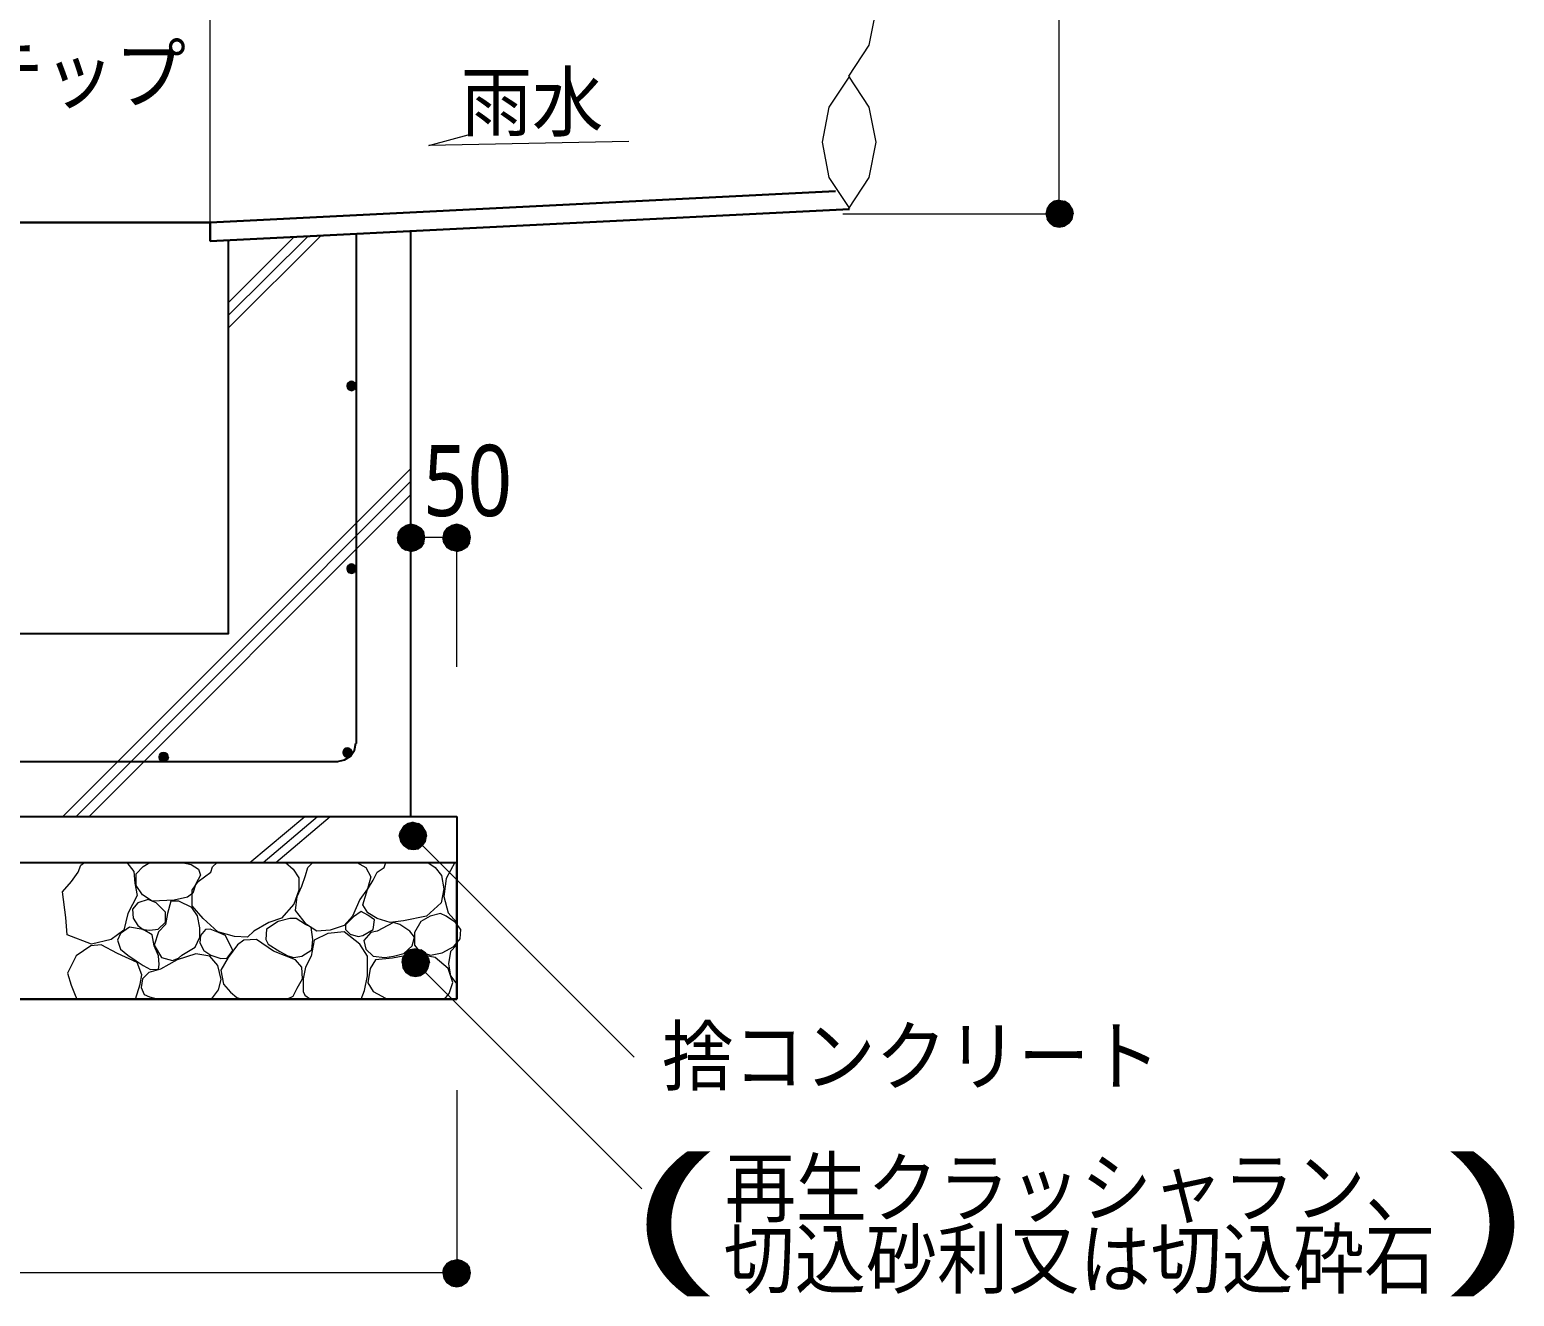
# Model space of a CAD drawing. Header units: millimetres. Extents: x 0 to 420, y 0 to 297.
# Drawn here: x 133.6 to 187.8, y 59.6 to 105.9 of the extents above; entities that cross this region are included whole.
import ezdxf
from ezdxf.enums import TextEntityAlignment as Align

# ---------------------------------------------------------------- set-up
doc = ezdxf.new("R2010")
doc.units = ezdxf.units.MM
doc.styles.add('kst32b', font='NotoSansJP-Variable.ttf')

msp = doc.modelspace()

# ---------------------------------------------------------------- hatches: boundary and pattern name
h = msp.add_hatch(color=7)
h.paths.add_polyline_path([(170.984, 99.61), (170.836, 99.504), (171.175, 99.145), (170.984, 99.61)])
h.paths.add_polyline_path([(170.836, 99.504), (171.175, 99.145), (170.73, 99.335), (170.836, 99.504)])
h.paths.add_polyline_path([(171.175, 99.145), (170.73, 99.335), (170.688, 99.145), (171.175, 99.145)])
h = msp.add_hatch(color=7)
h.paths.add_polyline_path([(171.535, 99.504), (171.365, 99.61), (171.175, 99.145), (171.535, 99.504)])
h.paths.add_polyline_path([(171.365, 99.61), (171.175, 99.145), (171.175, 99.653), (171.365, 99.61)])
h.paths.add_polyline_path([(171.175, 99.145), (171.175, 99.653), (170.984, 99.61), (171.175, 99.145)])
h = msp.add_hatch(color=7)
h.paths.add_polyline_path([(171.641, 98.954), (171.683, 99.145), (171.175, 99.145), (171.641, 98.954)])
h.paths.add_polyline_path([(171.683, 99.145), (171.175, 99.145), (171.641, 99.335), (171.683, 99.145)])
h.paths.add_polyline_path([(171.175, 99.145), (171.641, 99.335), (171.535, 99.504), (171.175, 99.145)])
h = msp.add_hatch(color=7)
h.paths.add_polyline_path([(170.688, 99.145), (170.73, 98.954), (171.175, 99.145), (170.688, 99.145)])
h.paths.add_polyline_path([(170.73, 98.954), (171.175, 99.145), (170.836, 98.806), (170.73, 98.954)])
h.paths.add_polyline_path([(171.175, 99.145), (170.836, 98.806), (170.984, 98.7), (171.175, 99.145)])
for points in [[(170.984, 98.7), (171.175, 98.658), (171.175, 99.145), (170.984, 98.7)], [(147.701, 87.778), (147.511, 87.821), (147.511, 87.334), (147.701, 87.778)], [(149.373, 87.778), (149.183, 87.821), (149.183, 87.334), (149.373, 87.778)], [(147.405, 76.898), (147.235, 76.793), (147.595, 76.433), (147.405, 76.898)], [(147.489, 72.284), (147.32, 72.178), (147.68, 71.819), (147.489, 72.284)], [(149.648, 60.304), (149.691, 60.494), (149.183, 60.494), (149.648, 60.304)]]:
    msp.add_hatch(color=7).paths.add_polyline_path(points)
h = msp.add_hatch(color=7)
h.paths.add_polyline_path([(171.175, 98.658), (171.365, 98.7), (171.175, 99.145), (171.175, 98.658)])
h.paths.add_polyline_path([(171.365, 98.7), (171.175, 99.145), (171.535, 98.806), (171.365, 98.7)])
h.paths.add_polyline_path([(171.175, 99.145), (171.535, 98.806), (171.641, 98.954), (171.175, 99.145)])
h = msp.add_hatch(color=7)
h.paths.add_polyline_path([(145.225, 92.964), (145.182, 92.858), (145.352, 92.858), (145.225, 92.964)])
h.paths.add_polyline_path([(145.182, 92.858), (145.352, 92.858), (145.225, 92.731), (145.182, 92.858)])
h.paths.add_polyline_path([(145.352, 92.858), (145.225, 92.731), (145.352, 92.689), (145.352, 92.858)])
h = msp.add_hatch(color=7)
h.paths.add_polyline_path([(145.521, 92.858), (145.457, 92.964), (145.352, 92.858), (145.521, 92.858)])
h.paths.add_polyline_path([(145.457, 92.964), (145.352, 92.858), (145.352, 93.006), (145.457, 92.964)])
h.paths.add_polyline_path([(145.352, 92.858), (145.352, 93.006), (145.225, 92.964), (145.352, 92.858)])
h = msp.add_hatch(color=7)
h.paths.add_polyline_path([(145.352, 92.689), (145.457, 92.731), (145.352, 92.858), (145.352, 92.689)])
h.paths.add_polyline_path([(145.457, 92.731), (145.352, 92.858), (145.521, 92.858), (145.457, 92.731)])
h = msp.add_hatch(color=7)
h.paths.add_polyline_path([(147.511, 87.821), (147.32, 87.778), (147.511, 87.334), (147.511, 87.821)])
h.paths.add_polyline_path([(147.32, 87.778), (147.511, 87.334), (147.172, 87.672), (147.32, 87.778)])
h.paths.add_polyline_path([(147.511, 87.334), (147.172, 87.672), (147.045, 87.524), (147.511, 87.334)])
h = msp.add_hatch(color=7)
h.paths.add_polyline_path([(149.183, 87.821), (148.992, 87.778), (149.183, 87.334), (149.183, 87.821)])
h.paths.add_polyline_path([(148.992, 87.778), (149.183, 87.334), (148.823, 87.672), (148.992, 87.778)])
h.paths.add_polyline_path([(149.183, 87.334), (148.823, 87.672), (148.717, 87.524), (149.183, 87.334)])
h = msp.add_hatch(color=7)
h.paths.add_polyline_path([(147.045, 87.524), (147.024, 87.334), (147.511, 87.334), (147.045, 87.524)])
h.paths.add_polyline_path([(147.024, 87.334), (147.511, 87.334), (147.045, 87.143), (147.024, 87.334)])
h.paths.add_polyline_path([(147.511, 87.334), (147.045, 87.143), (147.172, 86.974), (147.511, 87.334)])
h = msp.add_hatch(color=7)
h.paths.add_polyline_path([(147.172, 86.974), (147.32, 86.868), (147.511, 87.334), (147.172, 86.974)])
h.paths.add_polyline_path([(147.32, 86.868), (147.511, 87.334), (147.511, 86.826), (147.32, 86.868)])
h.paths.add_polyline_path([(147.511, 87.334), (147.511, 86.826), (147.701, 86.868), (147.511, 87.334)])
h = msp.add_hatch(color=7)
h.paths.add_polyline_path([(148.019, 87.334), (147.976, 87.524), (147.511, 87.334), (148.019, 87.334)])
h.paths.add_polyline_path([(147.976, 87.524), (147.511, 87.334), (147.87, 87.672), (147.976, 87.524)])
h.paths.add_polyline_path([(147.511, 87.334), (147.87, 87.672), (147.701, 87.778), (147.511, 87.334)])
h = msp.add_hatch(color=7)
h.paths.add_polyline_path([(147.701, 86.868), (147.87, 86.974), (147.511, 87.334), (147.701, 86.868)])
h.paths.add_polyline_path([(147.87, 86.974), (147.511, 87.334), (147.976, 87.143), (147.87, 86.974)])
h.paths.add_polyline_path([(147.511, 87.334), (147.976, 87.143), (148.019, 87.334), (147.511, 87.334)])
h = msp.add_hatch(color=7)
h.paths.add_polyline_path([(148.717, 87.524), (148.675, 87.334), (149.183, 87.334), (148.717, 87.524)])
h.paths.add_polyline_path([(148.675, 87.334), (149.183, 87.334), (148.717, 87.143), (148.675, 87.334)])
h.paths.add_polyline_path([(149.183, 87.334), (148.717, 87.143), (148.823, 86.974), (149.183, 87.334)])
h = msp.add_hatch(color=7)
h.paths.add_polyline_path([(148.823, 86.974), (148.992, 86.868), (149.183, 87.334), (148.823, 86.974)])
h.paths.add_polyline_path([(148.992, 86.868), (149.183, 87.334), (149.183, 86.826), (148.992, 86.868)])
h.paths.add_polyline_path([(149.183, 87.334), (149.183, 86.826), (149.373, 86.868), (149.183, 87.334)])
h = msp.add_hatch(color=7)
h.paths.add_polyline_path([(149.691, 87.334), (149.648, 87.524), (149.183, 87.334), (149.691, 87.334)])
h.paths.add_polyline_path([(149.648, 87.524), (149.183, 87.334), (149.543, 87.672), (149.648, 87.524)])
h.paths.add_polyline_path([(149.183, 87.334), (149.543, 87.672), (149.373, 87.778), (149.183, 87.334)])
h = msp.add_hatch(color=7)
h.paths.add_polyline_path([(149.373, 86.868), (149.543, 86.974), (149.183, 87.334), (149.373, 86.868)])
h.paths.add_polyline_path([(149.543, 86.974), (149.183, 87.334), (149.648, 87.143), (149.543, 86.974)])
h.paths.add_polyline_path([(149.183, 87.334), (149.648, 87.143), (149.691, 87.334), (149.183, 87.334)])
h = msp.add_hatch(color=7)
h.paths.add_polyline_path([(145.225, 86.296), (145.182, 86.191), (145.352, 86.191), (145.225, 86.296)])
h.paths.add_polyline_path([(145.182, 86.191), (145.352, 86.191), (145.225, 86.064), (145.182, 86.191)])
h.paths.add_polyline_path([(145.352, 86.191), (145.225, 86.064), (145.352, 86.021), (145.352, 86.191)])
h = msp.add_hatch(color=7)
h.paths.add_polyline_path([(145.521, 86.191), (145.457, 86.296), (145.352, 86.191), (145.521, 86.191)])
h.paths.add_polyline_path([(145.457, 86.296), (145.352, 86.191), (145.352, 86.339), (145.457, 86.296)])
h.paths.add_polyline_path([(145.352, 86.191), (145.352, 86.339), (145.225, 86.296), (145.352, 86.191)])
h = msp.add_hatch(color=7)
h.paths.add_polyline_path([(145.352, 86.021), (145.457, 86.064), (145.352, 86.191), (145.352, 86.021)])
h.paths.add_polyline_path([(145.457, 86.064), (145.352, 86.191), (145.521, 86.191), (145.457, 86.064)])
h = msp.add_hatch(color=7)
h.paths.add_polyline_path([(138.388, 79.438), (138.324, 79.312), (138.494, 79.312), (138.388, 79.438)])
h.paths.add_polyline_path([(138.324, 79.312), (138.494, 79.312), (138.388, 79.206), (138.324, 79.312)])
h.paths.add_polyline_path([(138.494, 79.312), (138.388, 79.206), (138.494, 79.163), (138.494, 79.312)])
h = msp.add_hatch(color=7)
h.paths.add_polyline_path([(138.663, 79.312), (138.621, 79.438), (138.494, 79.312), (138.663, 79.312)])
h.paths.add_polyline_path([(138.621, 79.438), (138.494, 79.312), (138.494, 79.481), (138.621, 79.438)])
h.paths.add_polyline_path([(138.494, 79.312), (138.494, 79.481), (138.388, 79.438), (138.494, 79.312)])
h = msp.add_hatch(color=7)
h.paths.add_polyline_path([(138.494, 79.163), (138.621, 79.206), (138.494, 79.312), (138.494, 79.163)])
h.paths.add_polyline_path([(138.621, 79.206), (138.494, 79.312), (138.663, 79.312), (138.621, 79.206)])
h = msp.add_hatch(color=7)
h.paths.add_polyline_path([(145.097, 79.587), (145.034, 79.481), (145.203, 79.481), (145.097, 79.587)])
h.paths.add_polyline_path([(145.034, 79.481), (145.203, 79.481), (145.097, 79.354), (145.034, 79.481)])
h.paths.add_polyline_path([(145.203, 79.481), (145.097, 79.354), (145.203, 79.312), (145.203, 79.481)])
h = msp.add_hatch(color=7)
h.paths.add_polyline_path([(145.373, 79.481), (145.33, 79.587), (145.203, 79.481), (145.373, 79.481)])
h.paths.add_polyline_path([(145.33, 79.587), (145.203, 79.481), (145.203, 79.629), (145.33, 79.587)])
h.paths.add_polyline_path([(145.203, 79.481), (145.203, 79.629), (145.097, 79.587), (145.203, 79.481)])
h = msp.add_hatch(color=7)
h.paths.add_polyline_path([(145.203, 79.312), (145.33, 79.354), (145.203, 79.481), (145.203, 79.312)])
h.paths.add_polyline_path([(145.33, 79.354), (145.203, 79.481), (145.373, 79.481), (145.33, 79.354)])
h = msp.add_hatch(color=7)
h.paths.add_polyline_path([(147.235, 76.793), (147.129, 76.623), (147.595, 76.433), (147.235, 76.793)])
h.paths.add_polyline_path([(147.129, 76.623), (147.595, 76.433), (147.087, 76.433), (147.129, 76.623)])
h.paths.add_polyline_path([(147.595, 76.433), (147.087, 76.433), (147.129, 76.242), (147.595, 76.433)])
h = msp.add_hatch(color=7)
h.paths.add_polyline_path([(147.129, 76.242), (147.235, 76.094), (147.595, 76.433), (147.129, 76.242)])
h.paths.add_polyline_path([(147.235, 76.094), (147.595, 76.433), (147.405, 75.967), (147.235, 76.094)])
h.paths.add_polyline_path([(147.595, 76.433), (147.405, 75.967), (147.595, 75.946), (147.595, 76.433)])
h = msp.add_hatch(color=7)
h.paths.add_polyline_path([(147.934, 76.793), (147.786, 76.898), (147.595, 76.433), (147.934, 76.793)])
h.paths.add_polyline_path([(147.786, 76.898), (147.595, 76.433), (147.595, 76.941), (147.786, 76.898)])
h.paths.add_polyline_path([(147.595, 76.433), (147.595, 76.941), (147.405, 76.898), (147.595, 76.433)])
h = msp.add_hatch(color=7)
h.paths.add_polyline_path([(148.04, 76.242), (148.082, 76.433), (147.595, 76.433), (148.04, 76.242)])
h.paths.add_polyline_path([(148.082, 76.433), (147.595, 76.433), (148.04, 76.623), (148.082, 76.433)])
h.paths.add_polyline_path([(147.595, 76.433), (148.04, 76.623), (147.934, 76.793), (147.595, 76.433)])
h = msp.add_hatch(color=7)
h.paths.add_polyline_path([(147.595, 75.946), (147.786, 75.967), (147.595, 76.433), (147.595, 75.946)])
h.paths.add_polyline_path([(147.786, 75.967), (147.595, 76.433), (147.934, 76.094), (147.786, 75.967)])
h.paths.add_polyline_path([(147.595, 76.433), (147.934, 76.094), (148.04, 76.242), (147.595, 76.433)])
h = msp.add_hatch(color=7)
h.paths.add_polyline_path([(147.32, 72.178), (147.214, 72.009), (147.68, 71.819), (147.32, 72.178)])
h.paths.add_polyline_path([(147.214, 72.009), (147.68, 71.819), (147.193, 71.819), (147.214, 72.009)])
h.paths.add_polyline_path([(147.68, 71.819), (147.193, 71.819), (147.214, 71.628), (147.68, 71.819)])
h = msp.add_hatch(color=7)
h.paths.add_polyline_path([(148.04, 72.178), (147.87, 72.284), (147.68, 71.819), (148.04, 72.178)])
h.paths.add_polyline_path([(147.87, 72.284), (147.68, 71.819), (147.68, 72.327), (147.87, 72.284)])
h.paths.add_polyline_path([(147.68, 71.819), (147.68, 72.327), (147.489, 72.284), (147.68, 71.819)])
h = msp.add_hatch(color=7)
h.paths.add_polyline_path([(148.146, 71.628), (148.188, 71.819), (147.68, 71.819), (148.146, 71.628)])
h.paths.add_polyline_path([(148.188, 71.819), (147.68, 71.819), (148.146, 72.009), (148.188, 71.819)])
h.paths.add_polyline_path([(147.68, 71.819), (148.146, 72.009), (148.04, 72.178), (147.68, 71.819)])
h = msp.add_hatch(color=7)
h.paths.add_polyline_path([(147.214, 71.628), (147.32, 71.459), (147.68, 71.819), (147.214, 71.628)])
h.paths.add_polyline_path([(147.32, 71.459), (147.68, 71.819), (147.489, 71.353), (147.32, 71.459)])
h.paths.add_polyline_path([(147.68, 71.819), (147.489, 71.353), (147.68, 71.311), (147.68, 71.819)])
h = msp.add_hatch(color=7)
h.paths.add_polyline_path([(147.68, 71.311), (147.87, 71.353), (147.68, 71.819), (147.68, 71.311)])
h.paths.add_polyline_path([(147.87, 71.353), (147.68, 71.819), (148.04, 71.459), (147.87, 71.353)])
h.paths.add_polyline_path([(147.68, 71.819), (148.04, 71.459), (148.146, 71.628), (147.68, 71.819)])
h = msp.add_hatch(color=7)
h.paths.add_polyline_path([(148.823, 60.833), (148.717, 60.685), (149.183, 60.494), (148.823, 60.833)])
h.paths.add_polyline_path([(148.717, 60.685), (149.183, 60.494), (148.675, 60.494), (148.717, 60.685)])
h.paths.add_polyline_path([(149.183, 60.494), (148.675, 60.494), (148.717, 60.304), (149.183, 60.494)])
h = msp.add_hatch(color=7)
h.paths.add_polyline_path([(149.373, 60.939), (149.183, 60.981), (149.183, 60.494), (149.373, 60.939)])
h.paths.add_polyline_path([(149.183, 60.981), (149.183, 60.494), (148.992, 60.939), (149.183, 60.981)])
h.paths.add_polyline_path([(149.183, 60.494), (148.992, 60.939), (148.823, 60.833), (149.183, 60.494)])
h = msp.add_hatch(color=7)
h.paths.add_polyline_path([(149.691, 60.494), (149.648, 60.685), (149.183, 60.494), (149.691, 60.494)])
h.paths.add_polyline_path([(149.648, 60.685), (149.183, 60.494), (149.543, 60.833), (149.648, 60.685)])
h.paths.add_polyline_path([(149.183, 60.494), (149.543, 60.833), (149.373, 60.939), (149.183, 60.494)])
h = msp.add_hatch(color=7)
h.paths.add_polyline_path([(148.717, 60.304), (148.823, 60.134), (149.183, 60.494), (148.717, 60.304)])
h.paths.add_polyline_path([(148.823, 60.134), (149.183, 60.494), (148.992, 60.029), (148.823, 60.134)])
h.paths.add_polyline_path([(149.183, 60.494), (148.992, 60.029), (149.183, 59.986), (149.183, 60.494)])
h = msp.add_hatch(color=7)
h.paths.add_polyline_path([(149.183, 59.986), (149.373, 60.029), (149.183, 60.494), (149.183, 59.986)])
h.paths.add_polyline_path([(149.373, 60.029), (149.183, 60.494), (149.543, 60.134), (149.373, 60.029)])
h.paths.add_polyline_path([(149.183, 60.494), (149.543, 60.134), (149.648, 60.304), (149.183, 60.494)])

# ---------------------------------------------------------------- linework, layer by layer
at = {"lineweight": 13}
for points in [[(163.28, 99.145), (171.175, 99.145), (171.175, 137.16)], [(163.489, 104.171), (164.237, 105.301), (164.486, 106.585), (164.237, 107.869), (163.489, 108.998)], [(140.187, 98.827), (140.187, 107.167)], [(163.515, 104.172), (162.767, 103.043), (162.518, 101.759), (162.767, 100.475), (163.515, 99.345)], [(163.489, 99.345), (164.237, 100.475), (164.486, 101.759), (164.237, 103.043), (163.489, 104.172)], [(155.469, 101.791), (148.167, 101.642), (149.733, 102.066)], [(140.843, 94.975), (144.23, 98.362)], [(140.843, 95.441), (143.743, 98.319)], [(140.843, 95.906), (143.235, 98.298)], [(134.811, 77.153), (147.511, 89.853)], [(135.297, 77.153), (147.511, 89.387)], [(135.763, 77.153), (147.511, 88.9)], [(149.183, 87.334), (147.511, 87.334)], [(149.183, 82.613), (149.183, 87.334)], [(141.626, 75.48), (143.637, 77.153)], [(142.113, 75.48), (144.103, 77.153)], [(142.579, 75.48), (144.568, 77.153)], [(147.595, 76.433), (155.66, 68.368)], [(137.139, 75.48), (137.393, 75.142), (137.435, 74.718), (137.52, 74.274), (137.181, 73.618), (137.033, 73.004), (136.567, 72.665), (135.848, 72.496), (134.959, 72.834), (134.916, 73.47), (134.789, 74.401), (135.128, 74.782), (135.361, 75.121), (135.467, 75.374), (135.594, 75.48)], [(139.15, 75.48), (139.488, 75.396), (139.763, 75.226), (139.827, 75.015), (139.658, 74.697), (139.552, 74.359), (139.361, 74.21), (138.875, 74.104), (138.07, 74.062), (137.71, 74.295), (137.478, 74.634), (137.478, 75.057), (137.732, 75.332), (137.986, 75.48)], [(142.938, 75.48), (143.214, 75.226), (143.425, 74.909), (143.425, 74.464), (143.235, 73.956), (142.79, 73.448), (142.325, 73.279), (141.774, 72.962), (141.542, 72.75), (141.076, 72.771), (140.462, 72.94), (139.933, 73.427), (139.531, 73.893), (139.531, 74.464), (139.742, 74.782), (140.208, 75.121), (140.271, 75.311), (140.441, 75.48)], [(145.542, 75.48), (145.86, 75.29), (146.05, 74.951), (145.923, 74.507), (145.648, 74.126), (145.373, 73.512), (145.076, 73.173), (144.568, 73.004), (144.082, 72.962), (143.701, 73.215), (143.298, 73.723), (143.362, 74.231), (143.531, 74.612), (143.658, 74.994), (143.743, 75.29), (143.933, 75.48)], [(148.124, 75.48), (148.4, 75.29), (148.632, 74.994), (148.717, 74.507), (148.611, 73.999), (148.082, 73.512), (147.235, 73.343), (146.749, 73.279), (146.283, 73.427), (145.944, 73.639), (145.754, 73.935), (145.923, 74.486), (146.135, 74.824), (146.283, 75.121), (146.537, 75.29), (146.6, 75.48)], [(149.119, 75.48), (148.802, 74.888), (148.717, 74.231), (148.865, 73.639), (149.183, 73.279)], [(142.981, 70.485), (143.214, 70.591), (143.362, 70.887), (143.552, 71.226), (143.531, 71.649), (143.298, 71.924), (142.494, 72.242), (141.88, 72.665), (141.415, 72.644), (141.182, 72.475), (140.843, 72.009), (140.568, 71.543), (140.674, 71.035), (140.928, 70.739), (141.161, 70.548), (141.351, 70.485)], [(145.69, 70.485), (145.817, 70.803), (145.923, 71.332), (145.923, 72.051), (145.648, 72.496), (145.076, 72.94), (144.484, 72.877), (143.976, 72.644), (143.87, 72.051), (143.658, 71.649), (143.574, 71.226), (143.574, 70.76), (143.637, 70.633), (143.849, 70.485)], [(137.456, 70.485), (137.626, 71.035), (137.689, 71.374), (137.52, 71.819), (136.8, 72.157), (136.208, 72.475), (135.827, 72.432), (135.297, 72.072), (134.98, 71.438), (135.107, 70.993), (135.234, 70.697), (135.319, 70.485)], [(140.229, 70.485), (140.483, 70.824), (140.589, 71.205), (140.462, 71.713), (140.166, 72.051), (139.658, 72.136), (138.98, 71.924), (138.367, 71.586), (137.943, 71.459), (137.71, 71.226), (137.668, 70.908), (137.774, 70.654), (137.964, 70.57), (138.282, 70.485)], [(148.738, 70.485), (148.908, 70.697), (149.035, 71.099), (148.865, 71.607), (148.4, 72.009), (147.68, 72.136), (146.833, 71.988), (146.219, 71.924), (146.029, 71.607), (145.944, 71.078), (146.135, 70.76), (146.452, 70.591), (146.643, 70.485)], [(149.183, 72.475), (148.95, 72.221), (148.886, 71.776), (148.95, 71.332), (149.183, 71.035)], [(147.68, 71.819), (155.935, 63.563)], [(149.183, 67.162), (149.183, 60.494), (74.189, 60.494), (74.189, 67.162)]]:
    msp.add_lwpolyline(points, dxfattribs=at)
at = {"lineweight": 30}
for points in [[(120.862, 98.827), (140.187, 98.827), (163.004, 99.97)], [(140.187, 98.15), (163.512, 99.314)], [(140.187, 98.827), (140.187, 98.15)], [(149.183, 75.48), (149.183, 70.485)], [(149.183, 70.485), (74.189, 70.485)]]:
    msp.add_lwpolyline(points, dxfattribs=at)
at = {"lineweight": 0}
for points in [[(171.175, 99.145), (170.73, 99.335), (170.688, 99.145)], [(170.836, 99.504), (171.175, 99.145), (170.73, 99.335)], [(170.984, 99.61), (170.836, 99.504), (171.175, 99.145)], [(171.175, 99.145), (171.175, 99.653), (170.984, 99.61)], [(171.365, 99.61), (171.175, 99.145), (171.175, 99.653)], [(171.535, 99.504), (171.365, 99.61), (171.175, 99.145)], [(171.175, 99.145), (171.641, 99.335), (171.535, 99.504)], [(171.683, 99.145), (171.175, 99.145), (171.641, 99.335)], [(170.688, 99.145), (170.73, 98.954), (171.175, 99.145)], [(170.73, 98.954), (171.175, 99.145), (170.836, 98.806)], [(171.175, 99.145), (170.836, 98.806), (170.984, 98.7)], [(170.984, 98.7), (171.175, 98.658), (171.175, 99.145)], [(171.175, 98.658), (171.365, 98.7), (171.175, 99.145)], [(171.365, 98.7), (171.175, 99.145), (171.535, 98.806)], [(171.175, 99.145), (171.535, 98.806), (171.641, 98.954)], [(171.641, 98.954), (171.683, 99.145), (171.175, 99.145)], [(145.225, 92.964), (145.182, 92.858), (145.352, 92.858)], [(145.182, 92.858), (145.352, 92.858), (145.225, 92.731)], [(145.352, 92.858), (145.352, 93.006), (145.225, 92.964)], [(145.352, 92.858), (145.225, 92.731), (145.352, 92.689)], [(145.457, 92.964), (145.352, 92.858), (145.352, 93.006)], [(145.521, 92.858), (145.457, 92.964), (145.352, 92.858)], [(145.352, 92.689), (145.457, 92.731), (145.352, 92.858)], [(145.457, 92.731), (145.352, 92.858), (145.521, 92.858)], [(147.511, 87.821), (147.32, 87.778), (147.511, 87.334)], [(147.701, 87.778), (147.511, 87.821), (147.511, 87.334)], [(149.183, 87.821), (148.992, 87.778), (149.183, 87.334)], [(149.373, 87.778), (149.183, 87.821), (149.183, 87.334)], [(147.045, 87.524), (147.024, 87.334), (147.511, 87.334)], [(147.024, 87.334), (147.511, 87.334), (147.045, 87.143)], [(147.511, 87.334), (147.172, 87.672), (147.045, 87.524)], [(147.511, 87.334), (147.045, 87.143), (147.172, 86.974)], [(147.32, 87.778), (147.511, 87.334), (147.172, 87.672)], [(147.172, 86.974), (147.32, 86.868), (147.511, 87.334)], [(147.32, 86.868), (147.511, 87.334), (147.511, 86.826)], [(147.511, 87.334), (147.87, 87.672), (147.701, 87.778)], [(147.976, 87.524), (147.511, 87.334), (147.87, 87.672)], [(148.019, 87.334), (147.976, 87.524), (147.511, 87.334)], [(147.511, 87.334), (147.511, 86.826), (147.701, 86.868)], [(147.701, 86.868), (147.87, 86.974), (147.511, 87.334)], [(147.87, 86.974), (147.511, 87.334), (147.976, 87.143)], [(147.511, 87.334), (147.976, 87.143), (148.019, 87.334)], [(148.717, 87.524), (148.675, 87.334), (149.183, 87.334)], [(148.675, 87.334), (149.183, 87.334), (148.717, 87.143)], [(149.183, 87.334), (148.823, 87.672), (148.717, 87.524)], [(149.183, 87.334), (148.717, 87.143), (148.823, 86.974)], [(148.992, 87.778), (149.183, 87.334), (148.823, 87.672)], [(148.823, 86.974), (148.992, 86.868), (149.183, 87.334)], [(148.992, 86.868), (149.183, 87.334), (149.183, 86.826)], [(149.183, 87.334), (149.543, 87.672), (149.373, 87.778)], [(149.648, 87.524), (149.183, 87.334), (149.543, 87.672)], [(149.691, 87.334), (149.648, 87.524), (149.183, 87.334)], [(149.183, 87.334), (149.183, 86.826), (149.373, 86.868)], [(149.373, 86.868), (149.543, 86.974), (149.183, 87.334)], [(149.543, 86.974), (149.183, 87.334), (149.648, 87.143)], [(149.183, 87.334), (149.648, 87.143), (149.691, 87.334)], [(145.225, 86.296), (145.182, 86.191), (145.352, 86.191)], [(145.182, 86.191), (145.352, 86.191), (145.225, 86.064)], [(145.352, 86.191), (145.352, 86.339), (145.225, 86.296)], [(145.352, 86.191), (145.225, 86.064), (145.352, 86.021)], [(145.457, 86.296), (145.352, 86.191), (145.352, 86.339)], [(145.521, 86.191), (145.457, 86.296), (145.352, 86.191)], [(145.352, 86.021), (145.457, 86.064), (145.352, 86.191)], [(145.457, 86.064), (145.352, 86.191), (145.521, 86.191)], [(138.388, 79.438), (138.324, 79.312), (138.494, 79.312)], [(138.324, 79.312), (138.494, 79.312), (138.388, 79.206)], [(138.494, 79.312), (138.494, 79.481), (138.388, 79.438)], [(138.494, 79.312), (138.388, 79.206), (138.494, 79.163)], [(138.621, 79.438), (138.494, 79.312), (138.494, 79.481)], [(138.663, 79.312), (138.621, 79.438), (138.494, 79.312)], [(138.494, 79.163), (138.621, 79.206), (138.494, 79.312)], [(138.621, 79.206), (138.494, 79.312), (138.663, 79.312)], [(145.097, 79.587), (145.034, 79.481), (145.203, 79.481)], [(145.034, 79.481), (145.203, 79.481), (145.097, 79.354)], [(145.203, 79.481), (145.203, 79.629), (145.097, 79.587)], [(145.203, 79.481), (145.097, 79.354), (145.203, 79.312)], [(145.33, 79.587), (145.203, 79.481), (145.203, 79.629)], [(145.373, 79.481), (145.33, 79.587), (145.203, 79.481)], [(145.203, 79.312), (145.33, 79.354), (145.203, 79.481)], [(145.33, 79.354), (145.203, 79.481), (145.373, 79.481)], [(147.129, 76.623), (147.595, 76.433), (147.087, 76.433)], [(147.595, 76.433), (147.087, 76.433), (147.129, 76.242)], [(147.235, 76.793), (147.129, 76.623), (147.595, 76.433)], [(147.129, 76.242), (147.235, 76.094), (147.595, 76.433)], [(147.405, 76.898), (147.235, 76.793), (147.595, 76.433)], [(147.235, 76.094), (147.595, 76.433), (147.405, 75.967)], [(147.595, 76.433), (147.595, 76.941), (147.405, 76.898)], [(147.595, 76.433), (147.405, 75.967), (147.595, 75.946)], [(147.786, 76.898), (147.595, 76.433), (147.595, 76.941)], [(147.934, 76.793), (147.786, 76.898), (147.595, 76.433)], [(147.595, 76.433), (148.04, 76.623), (147.934, 76.793)], [(148.082, 76.433), (147.595, 76.433), (148.04, 76.623)], [(147.595, 75.946), (147.786, 75.967), (147.595, 76.433)], [(147.786, 75.967), (147.595, 76.433), (147.934, 76.094)], [(147.595, 76.433), (147.934, 76.094), (148.04, 76.242)], [(148.04, 76.242), (148.082, 76.433), (147.595, 76.433)], [(147.32, 72.178), (147.214, 72.009), (147.68, 71.819)], [(147.489, 72.284), (147.32, 72.178), (147.68, 71.819)], [(147.68, 71.819), (147.68, 72.327), (147.489, 72.284)], [(147.87, 72.284), (147.68, 71.819), (147.68, 72.327)], [(148.04, 72.178), (147.87, 72.284), (147.68, 71.819)], [(147.68, 71.819), (148.146, 72.009), (148.04, 72.178)], [(147.214, 72.009), (147.68, 71.819), (147.193, 71.819)], [(147.68, 71.819), (147.193, 71.819), (147.214, 71.628)], [(147.214, 71.628), (147.32, 71.459), (147.68, 71.819)], [(147.32, 71.459), (147.68, 71.819), (147.489, 71.353)], [(147.68, 71.819), (147.489, 71.353), (147.68, 71.311)], [(148.188, 71.819), (147.68, 71.819), (148.146, 72.009)], [(147.68, 71.311), (147.87, 71.353), (147.68, 71.819)], [(147.87, 71.353), (147.68, 71.819), (148.04, 71.459)], [(147.68, 71.819), (148.04, 71.459), (148.146, 71.628)], [(148.146, 71.628), (148.188, 71.819), (147.68, 71.819)], [(148.823, 60.833), (148.717, 60.685), (149.183, 60.494)], [(149.183, 60.494), (148.992, 60.939), (148.823, 60.833)], [(149.183, 60.981), (149.183, 60.494), (148.992, 60.939)], [(149.373, 60.939), (149.183, 60.981), (149.183, 60.494)], [(149.183, 60.494), (149.543, 60.833), (149.373, 60.939)], [(149.648, 60.685), (149.183, 60.494), (149.543, 60.833)], [(148.717, 60.685), (149.183, 60.494), (148.675, 60.494)], [(149.183, 60.494), (148.675, 60.494), (148.717, 60.304)], [(148.717, 60.304), (148.823, 60.134), (149.183, 60.494)], [(148.823, 60.134), (149.183, 60.494), (148.992, 60.029)], [(149.183, 60.494), (148.992, 60.029), (149.183, 59.986)], [(149.691, 60.494), (149.648, 60.685), (149.183, 60.494)], [(149.183, 59.986), (149.373, 60.029), (149.183, 60.494)], [(149.373, 60.029), (149.183, 60.494), (149.543, 60.134)], [(149.183, 60.494), (149.543, 60.134), (149.648, 60.304)], [(149.648, 60.304), (149.691, 60.494), (149.183, 60.494)]]:
    msp.add_lwpolyline(points, close=True, dxfattribs=at)
at = {"lineweight": 25}
for points in [[(140.843, 98.192), (140.843, 83.82), (104.182, 83.82), (104.182, 98.827)], [(145.521, 79.82), (145.521, 98.425)], [(147.511, 77.153), (147.511, 98.51)], [(144.833, 79.163), (145.092, 79.216), (145.304, 79.359), (145.447, 79.571), (145.5, 79.83)], [(78.507, 79.163), (144.844, 79.163)], [(74.189, 77.153), (149.183, 77.153)], [(149.183, 77.153), (149.183, 75.48)], [(74.189, 75.48), (149.183, 75.48)]]:
    msp.add_lwpolyline(points, dxfattribs=at)
for points in [[(145.5, 92.869), (145.487, 92.931), (145.453, 92.981), (145.403, 93.015), (145.341, 93.028), (145.279, 93.015), (145.229, 92.981), (145.195, 92.931), (145.182, 92.869), (145.195, 92.807), (145.229, 92.756), (145.279, 92.722), (145.341, 92.71), (145.403, 92.722), (145.453, 92.756), (145.487, 92.807)], [(145.5, 86.201), (145.487, 86.263), (145.453, 86.314), (145.403, 86.348), (145.341, 86.36), (145.279, 86.348), (145.229, 86.314), (145.195, 86.263), (145.182, 86.201), (145.195, 86.139), (145.229, 86.089), (145.279, 86.055), (145.341, 86.043), (145.403, 86.055), (145.453, 86.089), (145.487, 86.139)], [(138.642, 79.322), (138.629, 79.384), (138.595, 79.434), (138.545, 79.468), (138.483, 79.481), (138.421, 79.468), (138.371, 79.434), (138.337, 79.384), (138.324, 79.322), (138.337, 79.26), (138.371, 79.21), (138.421, 79.176), (138.483, 79.163), (138.545, 79.176), (138.595, 79.21), (138.629, 79.26)], [(145.352, 79.491), (145.339, 79.553), (145.305, 79.604), (145.255, 79.638), (145.193, 79.65), (145.131, 79.638), (145.08, 79.604), (145.046, 79.553), (145.034, 79.491), (145.046, 79.43), (145.08, 79.379), (145.131, 79.345), (145.193, 79.333), (145.255, 79.345), (145.305, 79.379), (145.339, 79.43)]]:
    msp.add_lwpolyline(points, close=True, dxfattribs=at)
at = {"lineweight": 13}
for points in [[(137.732, 73.025), (137.986, 73.004), (138.282, 73.046), (138.557, 73.3), (138.557, 73.66), (138.218, 73.999), (137.922, 74.126), (137.541, 73.999), (137.351, 73.766), (137.372, 73.448), (137.541, 73.173)], [(139.023, 71.988), (139.15, 72.094), (139.637, 72.39), (139.806, 72.75), (139.806, 73.088), (139.721, 73.533), (139.51, 73.829), (139.044, 74.062), (138.747, 74.062), (138.621, 73.618), (138.557, 73.215), (138.303, 72.94), (138.134, 72.454), (138.409, 72.009), (138.811, 71.903)], [(143.023, 72.072), (143.235, 72.009), (143.531, 72.051), (143.891, 72.284), (143.933, 72.665), (143.87, 73.11), (143.658, 73.215), (143.32, 73.427), (143.087, 73.427), (142.663, 73.321), (142.24, 73.046), (142.219, 72.665), (142.304, 72.496), (142.727, 72.221)], [(145.288, 72.856), (145.584, 72.771), (145.754, 72.813), (146.135, 73.025), (146.177, 73.385), (145.944, 73.554), (145.69, 73.681), (145.415, 73.491), (145.119, 73.194), (145.119, 73.025)], [(146.876, 72.051), (147.257, 72.157), (147.553, 72.432), (147.637, 72.75), (147.468, 72.962), (147.108, 73.215), (146.876, 73.279), (146.664, 73.173), (146.283, 72.962), (146.05, 72.919), (145.796, 72.623), (145.86, 72.305), (146.135, 72.051), (146.558, 72.009)], [(148.23, 72.094), (148.654, 72.178), (149.077, 72.411), (149.31, 72.686), (149.331, 73.025), (149.14, 73.279), (148.802, 73.512), (148.59, 73.618), (148.209, 73.512), (147.87, 73.321), (147.637, 72.919), (147.637, 72.454), (147.828, 72.221)], [(137.478, 71.882), (137.732, 71.713), (138.007, 71.564), (138.303, 71.586), (138.324, 71.755), (138.303, 72.072), (138.134, 72.432), (138.07, 72.834), (137.732, 73.025), (137.245, 73.11), (136.906, 72.877), (136.8, 72.644), (136.906, 72.305), (137.181, 72.094)], [(140.208, 72.094), (140.568, 71.967), (140.801, 71.988), (141.012, 72.263), (140.737, 72.813), (140.483, 72.919), (140.187, 73.046), (140.018, 73.025), (139.827, 72.813), (139.806, 72.538), (139.954, 72.263)]]:
    msp.add_lwpolyline(points, close=True, dxfattribs=at)

# ---------------------------------------------------------------- texts
at = {"style": 'kst32b'}
for s, height, p, p2 in [('ステップ', 2.0791, (128.905, 103.209), (139.301, 103.209)), ('雨水', 2.0791, (149.331, 102.193), (154.529, 102.193)), ('50', 2.5989, (147.955, 88.117), (151.204, 88.117)), ('捨コンクリート', 2.0791, (156.676, 67.373), (174.868, 67.373)), ('(          )', 4.33151, (155.702, 60.6), (188.188, 60.6)), ('再生クラッシャラン、', 2.0791, (158.962, 62.569), (184.951, 62.569)), ('切込砂利又は切込砕石', 2.0791, (158.919, 59.965), (184.908, 59.965))]:
    msp.add_text(s, height=height, dxfattribs=at).set_placement(p, p2, align=Align.FIT)

doc.saveas('drawing.dxf')
